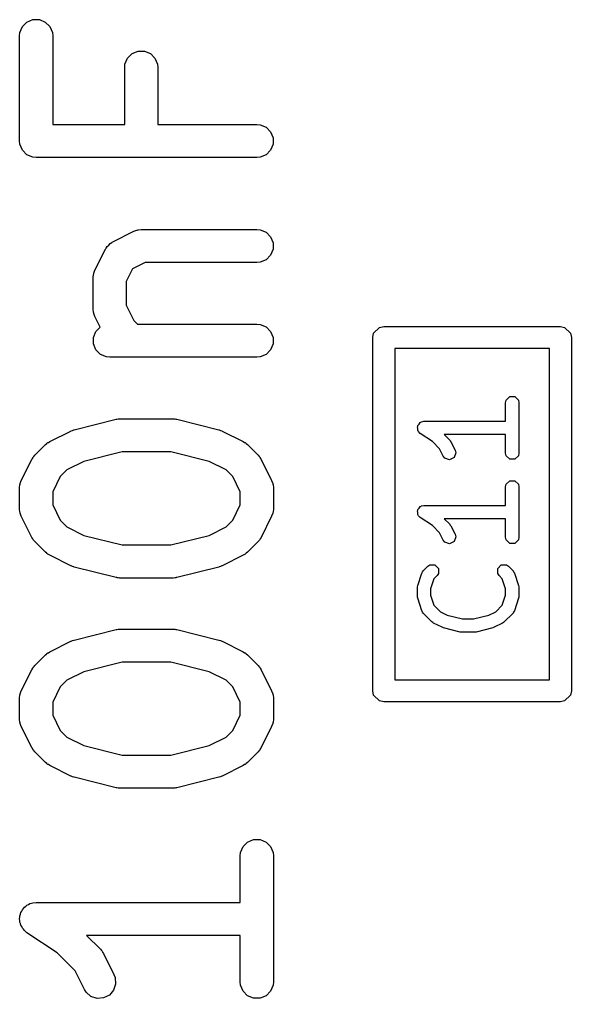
# Model space of a CAD drawing. Header units: millimetres. Extents: x 129 to 276, y -185 to -58.
# Drawn here: x 167.95 to 170.45, y -101.693 to -97.26 of the extents above; entities that cross this region are included whole.
import ezdxf

# ---------------------------------------------------------------- set-up
doc = ezdxf.new("R2010")
doc.units = ezdxf.units.MM
doc.layers.add('F.Fab', color=9, linetype='CONTINUOUS', true_color=0xafafaf)

msp = doc.modelspace()

# ---------------------------------------------------------------- linework, layer by layer
at = {"layer": 'F.Fab', "linetype": 'CONTINUOUS'}
for p, q in [((167.962459, -97.291665), (167.983151, -97.270973)), ((167.983151, -97.270973), (168.010187, -97.259774)), ((168.010187, -97.259774), (168.039451, -97.259774)), ((168.039451, -97.259774), (168.066487, -97.270973)), ((168.066487, -97.270973), (168.087179, -97.291665)), ((167.949819, -97.333333), (167.95126, -97.318701)), ((167.95126, -97.318701), (167.962459, -97.291665)), ((168.087179, -97.291665), (168.098378, -97.318701)), ((168.098378, -97.318701), (168.099819, -97.333333)), ((167.949819, -97.809523), (167.949819, -97.333333)), ((168.099819, -97.333333), (168.099819, -97.734523)), ((168.459341, -97.41383), (168.486377, -97.402631)), ((168.486377, -97.402631), (168.515641, -97.402631)), ((168.515641, -97.402631), (168.542677, -97.41383)), ((168.42745, -97.461558), (168.438649, -97.434522)), ((168.438649, -97.434522), (168.459341, -97.41383)), ((168.542677, -97.41383), (168.563369, -97.434522)), ((168.563369, -97.434522), (168.574568, -97.461558)), ((168.426009, -97.47619), (168.42745, -97.461558)), ((168.426009, -97.734523), (168.426009, -97.47619)), ((168.574568, -97.461558), (168.576009, -97.47619)), ((168.576009, -97.47619), (168.576009, -97.734523)), ((168.099819, -97.734523), (168.426009, -97.734523)), ((168.576009, -97.734523), (169.024819, -97.734523)), ((169.024819, -97.734523), (169.039451, -97.735964)), ((169.039451, -97.735964), (169.066487, -97.747163)), ((169.066487, -97.747163), (169.087179, -97.767855)), ((169.087179, -97.767855), (169.098378, -97.794891)), ((169.098378, -97.794891), (169.098378, -97.824155)), ((167.95126, -97.824155), (167.949819, -97.809523)), ((167.962459, -97.851191), (167.95126, -97.824155)), ((167.983151, -97.871883), (167.962459, -97.851191)), ((169.087179, -97.851191), (169.066487, -97.871883)), ((169.098378, -97.824155), (169.087179, -97.851191)), ((168.010187, -97.883082), (167.983151, -97.871883)), ((168.024819, -97.884523), (168.010187, -97.883082)), ((169.024819, -97.884523), (168.024819, -97.884523)), ((169.039451, -97.883082), (169.024819, -97.884523)), ((169.066487, -97.871883), (169.039451, -97.883082)), ((168.37223, -98.266251), (168.467468, -98.218632)), ((168.467468, -98.218632), (168.481199, -98.213377)), ((168.481199, -98.213377), (168.483888, -98.213185)), ((168.483888, -98.213185), (168.486377, -98.212155)), ((168.486377, -98.212155), (168.501009, -98.210714)), ((168.501009, -98.210714), (169.024819, -98.210714)), ((169.024819, -98.210714), (169.039451, -98.212155)), ((169.039451, -98.212155), (169.066487, -98.223354)), ((169.066487, -98.223354), (169.087179, -98.244046)), ((169.087179, -98.244046), (169.098378, -98.271082)), ((168.340614, -98.296191), (168.341859, -98.294754)), ((168.341859, -98.294754), (168.346521, -98.287349)), ((168.346521, -98.287349), (168.353625, -98.281187)), ((168.353625, -98.281187), (168.359787, -98.274083)), ((168.359787, -98.274083), (168.367192, -98.269421)), ((168.367192, -98.269421), (168.368629, -98.268176)), ((168.368629, -98.268176), (168.369782, -98.267791)), ((168.369782, -98.267791), (168.37223, -98.266251)), ((169.098378, -98.271082), (169.098378, -98.300346)), ((168.29107, -98.39503), (168.338689, -98.299792)), ((168.338689, -98.299792), (168.340229, -98.297344)), ((168.340229, -98.297344), (168.340614, -98.296191)), ((169.087179, -98.327382), (169.066487, -98.348074)), ((169.098378, -98.300346), (169.087179, -98.327382)), ((168.518714, -98.360714), (168.461672, -98.389234)), ((169.024819, -98.360714), (168.518714, -98.360714)), ((169.039451, -98.359273), (169.024819, -98.360714)), ((169.066487, -98.348074), (169.039451, -98.359273)), ((168.283152, -98.428571), (168.284593, -98.413939)), ((168.284593, -98.413939), (168.285624, -98.411449)), ((168.285624, -98.411449), (168.285815, -98.408762)), ((168.285815, -98.408762), (168.29107, -98.39503)), ((168.461672, -98.389234), (168.433152, -98.446276)), ((168.283152, -98.571428), (168.283152, -98.428571)), ((168.433152, -98.446276), (168.433152, -98.553723)), ((168.433152, -98.553723), (168.46741, -98.622239)), ((168.284593, -98.58606), (168.283152, -98.571428)), ((168.285624, -98.588549), (168.284593, -98.58606)), ((168.285815, -98.591237), (168.285624, -98.588549)), ((168.29107, -98.604969), (168.285815, -98.591237)), ((168.315193, -98.653215), (168.29107, -98.604969)), ((168.46741, -98.622239), (168.484456, -98.639285)), ((168.484456, -98.639285), (169.024819, -98.639285)), ((169.024819, -98.639285), (169.039451, -98.640726)), ((169.039451, -98.640726), (169.066487, -98.651925)), ((168.284593, -98.699653), (168.295792, -98.672617)), ((168.295792, -98.672617), (168.315193, -98.653215)), ((169.066487, -98.651925), (169.087179, -98.672617)), ((169.087179, -98.672617), (169.098378, -98.699653)), ((169.55, -98.7), (169.553806, -98.680866)), ((169.553806, -98.680866), (169.580866, -98.653806)), ((169.580866, -98.653806), (169.6, -98.65)), ((169.6, -98.65), (170.4, -98.65)), ((170.4, -98.65), (170.419134, -98.653806)), ((170.419134, -98.653806), (170.446194, -98.680866)), ((170.446194, -98.680866), (170.45, -98.7)), ((168.284593, -98.728917), (168.284593, -98.699653)), ((168.295792, -98.755953), (168.284593, -98.728917)), ((169.098378, -98.728917), (169.087179, -98.755953)), ((169.098378, -98.699653), (169.098378, -98.728917)), ((169.55, -100.3), (169.55, -98.7)), ((170.45, -98.7), (170.45, -100.3)), ((168.316484, -98.776645), (168.295792, -98.755953)), ((168.34352, -98.787844), (168.316484, -98.776645)), ((169.066487, -98.776645), (169.039451, -98.787844)), ((169.087179, -98.755953), (169.066487, -98.776645)), ((169.65, -98.75), (169.65, -100.25)), ((170.35, -98.75), (169.65, -98.75)), ((170.35, -100.25), (170.35, -98.75)), ((168.358152, -98.789285), (168.34352, -98.787844)), ((169.024819, -98.789285), (168.358152, -98.789285)), ((169.039451, -98.787844), (169.024819, -98.789285)), ((170.151927, -98.995238), (170.154211, -98.983757)), ((170.151927, -99.079523), (170.151927, -98.995238)), ((170.154211, -98.983757), (170.170446, -98.967522)), ((170.170446, -98.967522), (170.193408, -98.967522)), ((170.193408, -98.967522), (170.209643, -98.983757)), ((170.209643, -98.983757), (170.211927, -98.995238)), ((170.211927, -98.995238), (170.211927, -99.223809)), ((168.197105, -99.117715), (168.387581, -99.070096)), ((168.387581, -99.070096), (168.390117, -99.06972)), ((168.390117, -99.06972), (168.391139, -99.069298)), ((168.391139, -99.069298), (168.396651, -99.068755)), ((168.396651, -99.068755), (168.402125, -99.067946)), ((168.402125, -99.067946), (168.403217, -99.068108)), ((168.403217, -99.068108), (168.405771, -99.067857)), ((168.405771, -99.067857), (168.643866, -99.067857)), ((168.643866, -99.067857), (168.646419, -99.068108)), ((168.646419, -99.068108), (168.647512, -99.067946)), ((168.647512, -99.067946), (168.652985, -99.068755)), ((168.652985, -99.068755), (168.658498, -99.069298)), ((168.658498, -99.069298), (168.659519, -99.06972)), ((168.659519, -99.06972), (168.662056, -99.070096)), ((168.662056, -99.070096), (168.852532, -99.117715)), ((169.754211, -99.098042), (169.760389, -99.091863)), ((169.760389, -99.091863), (169.765235, -99.084596)), ((169.765235, -99.084596), (169.768262, -99.08399)), ((169.768262, -99.08399), (169.770446, -99.081807)), ((169.770446, -99.081807), (169.781927, -99.079523)), ((169.781927, -99.079523), (170.151927, -99.079523)), ((168.086516, -99.171013), (168.181754, -99.123394)), ((168.181754, -99.123394), (168.182823, -99.122984)), ((168.182823, -99.122984), (168.183259, -99.122662)), ((168.183259, -99.122662), (168.189395, -99.120469)), ((168.189395, -99.120469), (168.195485, -99.118139)), ((168.195485, -99.118139), (168.196025, -99.1181)), ((168.196025, -99.1181), (168.197105, -99.117715)), ((168.852532, -99.117715), (168.853611, -99.1181)), ((168.853611, -99.1181), (168.854151, -99.118139)), ((168.854151, -99.118139), (168.860232, -99.120466)), ((168.860232, -99.120466), (168.866378, -99.122662)), ((168.866378, -99.122662), (168.866813, -99.122984)), ((168.866813, -99.122984), (168.867883, -99.123394)), ((168.867883, -99.123394), (168.963121, -99.171013)), ((169.752497, -99.103701), (169.754211, -99.10113)), ((169.754211, -99.11227), (169.752497, -99.103701)), ((169.754211, -99.10113), (169.754211, -99.098042)), ((169.754211, -99.121004), (169.754211, -99.11227)), ((169.756394, -99.123187), (169.754211, -99.121004)), ((169.757, -99.126215), (169.756394, -99.123187)), ((169.765286, -99.134484), (169.757, -99.126215)), ((169.819959, -99.170934), (169.765286, -99.134484)), ((168.067024, -99.185062), (168.072773, -99.180343)), ((168.072773, -99.180343), (168.074073, -99.178845)), ((168.074073, -99.178845), (168.076332, -99.177423)), ((168.076332, -99.177423), (168.078389, -99.175735)), ((168.078389, -99.175735), (168.080216, -99.174977)), ((168.080216, -99.174977), (168.086516, -99.171013)), ((168.963121, -99.171013), (168.969417, -99.174976)), ((168.969417, -99.174976), (168.971247, -99.175734)), ((168.971247, -99.175734), (168.973305, -99.177423)), ((168.973305, -99.177423), (168.975564, -99.178845)), ((168.975564, -99.178845), (168.976863, -99.180343)), ((168.976863, -99.180343), (168.982612, -99.185061)), ((169.852509, -99.203484), (169.819959, -99.170934)), ((170.151927, -99.139523), (169.8734, -99.139523)), ((169.8734, -99.139523), (169.898378, -99.1645)), ((169.898378, -99.1645), (169.901048, -99.168497)), ((169.901048, -99.168497), (169.903998, -99.172297)), ((169.903998, -99.172297), (169.923046, -99.210393)), ((170.151927, -99.223809), (170.151927, -99.139523)), ((168.019405, -99.232681), (168.067024, -99.185062)), ((168.415005, -99.217857), (168.241471, -99.26124)), ((168.634632, -99.217857), (168.415005, -99.217857)), ((168.808166, -99.26124), (168.634632, -99.217857)), ((168.982612, -99.185061), (169.030232, -99.23268)), ((169.86938, -99.237226), (169.852509, -99.203484)), ((169.926138, -99.221683), (169.918877, -99.243464)), ((169.923046, -99.210393), (169.926138, -99.221683)), ((170.154211, -99.23529), (170.151927, -99.223809)), ((170.211927, -99.223809), (170.209643, -99.23529)), ((167.957737, -99.347411), (168.005356, -99.252173)), ((168.005356, -99.252173), (168.00932, -99.245873)), ((168.00932, -99.245873), (168.010078, -99.244046)), ((168.010078, -99.244046), (168.011766, -99.241989)), ((168.011766, -99.241989), (168.013188, -99.23973)), ((168.013188, -99.23973), (168.014686, -99.23843)), ((168.014686, -99.23843), (168.019405, -99.232681)), ((168.241471, -99.26124), (168.164484, -99.299734)), ((168.885153, -99.299734), (168.808166, -99.26124)), ((169.030232, -99.23268), (169.03495, -99.238429)), ((169.03495, -99.238429), (169.03645, -99.23973)), ((169.03645, -99.23973), (169.037872, -99.241989)), ((169.037872, -99.241989), (169.03956, -99.244046)), ((169.03956, -99.244046), (169.040317, -99.245873)), ((169.040317, -99.245873), (169.044282, -99.252173)), ((169.044282, -99.252173), (169.091901, -99.347411)), ((169.876558, -99.246473), (169.86938, -99.237226)), ((169.898339, -99.253734), (169.876558, -99.246473)), ((169.918877, -99.243464), (169.898339, -99.253734)), ((170.170446, -99.251525), (170.154211, -99.23529)), ((170.193408, -99.251525), (170.170446, -99.251525)), ((170.209643, -99.23529), (170.193408, -99.251525)), ((168.164484, -99.299734), (168.134077, -99.330141)), ((168.915561, -99.330141), (168.885153, -99.299734)), ((167.952482, -99.361143), (167.957737, -99.347411)), ((168.134077, -99.330141), (168.099819, -99.398657)), ((168.949819, -99.398657), (168.915561, -99.330141)), ((169.091901, -99.347411), (169.097156, -99.361142)), ((170.154211, -99.364709), (170.170446, -99.348474)), ((170.170446, -99.348474), (170.193408, -99.348474)), ((170.193408, -99.348474), (170.209643, -99.364709)), ((167.949819, -99.380952), (167.95126, -99.36632)), ((167.949819, -99.47619), (167.949819, -99.380952)), ((167.95126, -99.36632), (167.952291, -99.36383)), ((167.952291, -99.36383), (167.952482, -99.361143)), ((168.099819, -99.398657), (168.099819, -99.458485)), ((168.949819, -99.458485), (168.949819, -99.398657)), ((169.097156, -99.361142), (169.097347, -99.363831)), ((169.097347, -99.363831), (169.098378, -99.36632)), ((169.098378, -99.36632), (169.099819, -99.380952)), ((169.099819, -99.380952), (169.099819, -99.47619)), ((170.151927, -99.37619), (170.154211, -99.364709)), ((170.151927, -99.460475), (170.151927, -99.37619)), ((170.209643, -99.364709), (170.211927, -99.37619)), ((170.211927, -99.37619), (170.211927, -99.604761)), ((167.95126, -99.490822), (167.949819, -99.47619)), ((167.952291, -99.493311), (167.95126, -99.490822)), ((168.099819, -99.458485), (168.134077, -99.527001)), ((168.915561, -99.527), (168.949819, -99.458485)), ((169.098378, -99.490822), (169.097347, -99.49331)), ((169.099819, -99.47619), (169.098378, -99.490822)), ((169.752497, -99.484653), (169.754211, -99.482082)), ((169.754211, -99.493222), (169.752497, -99.484653)), ((169.754211, -99.478994), (169.760389, -99.472815)), ((169.754211, -99.482082), (169.754211, -99.478994)), ((169.760389, -99.472815), (169.765235, -99.465548)), ((169.765235, -99.465548), (169.768262, -99.464942)), ((169.768262, -99.464942), (169.770446, -99.462759)), ((169.770446, -99.462759), (169.781927, -99.460475)), ((169.781927, -99.460475), (170.151927, -99.460475)), ((167.952482, -99.495999), (167.952291, -99.493311)), ((167.957737, -99.509731), (167.952482, -99.495999)), ((168.005356, -99.604969), (167.957737, -99.509731)), ((168.134077, -99.527001), (168.164484, -99.557408)), ((168.885153, -99.557407), (168.915561, -99.527)), ((169.091901, -99.509731), (169.044282, -99.604969)), ((169.097156, -99.496), (169.091901, -99.509731)), ((169.097347, -99.49331), (169.097156, -99.496)), ((169.754211, -99.501956), (169.754211, -99.493222)), ((169.756394, -99.504139), (169.754211, -99.501956)), ((169.757, -99.507167), (169.756394, -99.504139)), ((169.765286, -99.515436), (169.757, -99.507167)), ((169.819959, -99.551886), (169.765286, -99.515436)), ((170.151927, -99.520475), (169.8734, -99.520475)), ((169.8734, -99.520475), (169.898378, -99.545452)), ((170.151927, -99.604761), (170.151927, -99.520475)), ((168.164484, -99.557408), (168.241471, -99.595901)), ((168.808166, -99.595901), (168.885153, -99.557407)), ((169.852509, -99.584436), (169.819959, -99.551886)), ((169.898378, -99.545452), (169.901048, -99.549449)), ((169.901048, -99.549449), (169.903998, -99.553249)), ((169.903998, -99.553249), (169.923046, -99.591345)), ((168.00932, -99.611268), (168.005356, -99.604969)), ((168.010078, -99.613096), (168.00932, -99.611268)), ((168.011766, -99.615152), (168.010078, -99.613096)), ((168.013188, -99.617412), (168.011766, -99.615152)), ((168.014686, -99.618711), (168.013188, -99.617412)), ((168.019405, -99.624461), (168.014686, -99.618711)), ((168.067024, -99.67208), (168.019405, -99.624461)), ((168.241471, -99.595901), (168.415005, -99.639285)), ((168.634632, -99.639285), (168.808166, -99.595901)), ((169.030232, -99.624462), (168.982612, -99.672081)), ((169.03495, -99.618712), (169.030232, -99.624462)), ((169.03645, -99.617412), (169.03495, -99.618712)), ((169.037872, -99.615152), (169.03645, -99.617412)), ((169.03956, -99.613096), (169.037872, -99.615152)), ((169.040317, -99.611268), (169.03956, -99.613096)), ((169.044282, -99.604969), (169.040317, -99.611268)), ((169.86938, -99.618178), (169.852509, -99.584436)), ((169.876558, -99.627425), (169.86938, -99.618178)), ((169.918877, -99.624416), (169.898339, -99.634686)), ((169.926138, -99.602635), (169.918877, -99.624416)), ((169.923046, -99.591345), (169.926138, -99.602635)), ((170.154211, -99.616242), (170.151927, -99.604761)), ((170.170446, -99.632477), (170.154211, -99.616242)), ((170.209643, -99.616242), (170.193408, -99.632477)), ((170.211927, -99.604761), (170.209643, -99.616242)), ((168.415005, -99.639285), (168.634632, -99.639285)), ((169.898339, -99.634686), (169.876558, -99.627425)), ((170.193408, -99.632477), (170.170446, -99.632477)), ((168.072773, -99.676798), (168.067024, -99.67208)), ((168.074073, -99.678297), (168.072773, -99.676798)), ((168.076332, -99.679718), (168.074073, -99.678297)), ((168.078389, -99.681407), (168.076332, -99.679718)), ((168.080216, -99.682164), (168.078389, -99.681407)), ((168.086516, -99.686129), (168.080216, -99.682164)), ((168.181754, -99.733748), (168.086516, -99.686129)), ((168.963121, -99.686129), (168.867883, -99.733748)), ((168.969417, -99.682165), (168.963121, -99.686129)), ((168.971247, -99.681408), (168.969417, -99.682165)), ((168.973305, -99.679718), (168.971247, -99.681408)), ((168.975564, -99.678297), (168.973305, -99.679718)), ((168.976863, -99.676798), (168.975564, -99.678297)), ((168.982612, -99.672081), (168.976863, -99.676798)), ((168.182823, -99.734157), (168.181754, -99.733748)), ((168.183259, -99.73448), (168.182823, -99.734157)), ((168.189395, -99.736672), (168.183259, -99.73448)), ((168.195485, -99.739003), (168.189395, -99.736672)), ((168.196025, -99.739041), (168.195485, -99.739003)), ((168.197105, -99.739427), (168.196025, -99.739041)), ((168.387581, -99.787046), (168.197105, -99.739427)), ((168.852532, -99.739427), (168.662056, -99.787046)), ((168.853611, -99.739041), (168.852532, -99.739427)), ((168.854151, -99.739003), (168.853611, -99.739041)), ((168.860232, -99.736675), (168.854151, -99.739003)), ((168.866378, -99.73448), (168.860232, -99.736675)), ((168.866813, -99.734157), (168.866378, -99.73448)), ((168.867883, -99.733748), (168.866813, -99.734157)), ((169.775934, -99.760705), (169.778312, -99.756534)), ((169.778312, -99.756534), (169.778925, -99.756227)), ((169.778925, -99.756227), (169.779761, -99.754977)), ((169.779761, -99.754977), (169.798808, -99.73593)), ((169.798808, -99.73593), (169.808541, -99.729426)), ((169.808541, -99.729426), (169.831501, -99.729425)), ((169.831501, -99.729425), (169.847738, -99.745662)), ((169.847738, -99.745662), (169.847739, -99.768621)), ((170.116116, -99.745662), (170.132352, -99.729426)), ((170.116116, -99.768622), (170.116116, -99.745662)), ((170.132352, -99.729426), (170.155312, -99.729426)), ((170.155312, -99.729426), (170.165045, -99.735929)), ((170.165045, -99.735929), (170.184093, -99.754977)), ((170.184093, -99.754977), (170.184927, -99.756226)), ((170.184927, -99.756226), (170.185543, -99.756534)), ((170.185543, -99.756534), (170.187923, -99.760709)), ((168.390117, -99.787421), (168.387581, -99.787046)), ((168.391139, -99.787844), (168.390117, -99.787421)), ((168.396651, -99.788386), (168.391139, -99.787844)), ((168.402125, -99.789196), (168.396651, -99.788386)), ((168.403217, -99.789033), (168.402125, -99.789196)), ((168.405771, -99.789285), (168.403217, -99.789033)), ((168.643866, -99.789285), (168.405771, -99.789285)), ((168.646419, -99.789033), (168.643866, -99.789285)), ((168.647512, -99.789196), (168.646419, -99.789033)), ((168.652985, -99.788386), (168.647512, -99.789196)), ((168.658498, -99.787844), (168.652985, -99.788386)), ((168.659519, -99.787421), (168.658498, -99.787844)), ((168.662056, -99.787046), (168.659519, -99.787421)), ((169.753467, -99.823845), (169.772515, -99.766703)), ((169.772515, -99.766703), (169.773258, -99.765399)), ((169.773258, -99.764711), (169.775934, -99.760705)), ((169.773258, -99.765399), (169.773258, -99.764711)), ((169.827195, -99.792396), (169.811927, -99.838199)), ((169.841236, -99.778355), (169.827195, -99.792396)), ((169.847739, -99.768621), (169.841236, -99.778355)), ((170.122619, -99.778355), (170.116116, -99.768622)), ((170.136657, -99.792393), (170.122619, -99.778355)), ((170.151927, -99.838201), (170.136657, -99.792393)), ((170.187923, -99.760709), (170.190597, -99.76471)), ((170.190597, -99.76471), (170.190597, -99.765398)), ((170.190597, -99.765398), (170.191341, -99.766703)), ((170.191341, -99.766703), (170.210388, -99.823845)), ((169.751927, -99.833332), (169.752866, -99.82861)), ((169.751927, -99.871428), (169.751927, -99.833332)), ((169.752866, -99.82861), (169.753467, -99.823845)), ((169.811927, -99.838199), (169.811927, -99.86656)), ((170.151927, -99.866558), (170.151927, -99.838201)), ((170.210388, -99.823845), (170.210989, -99.828617)), ((170.210989, -99.828617), (170.211927, -99.833332)), ((170.211927, -99.833332), (170.211927, -99.871428)), ((169.752866, -99.876149), (169.751927, -99.871428)), ((169.753467, -99.880915), (169.752866, -99.876149)), ((169.772515, -99.938058), (169.753467, -99.880915)), ((169.811927, -99.86656), (169.827195, -99.912365)), ((170.136657, -99.912366), (170.151927, -99.866558)), ((170.210388, -99.880914), (170.191341, -99.938058)), ((170.210988, -99.876143), (170.210388, -99.880914)), ((170.211927, -99.871428), (170.210988, -99.876143)), ((169.827195, -99.912365), (169.856841, -99.94201)), ((170.107014, -99.942009), (170.136657, -99.912366)), ((169.773259, -99.939363), (169.772515, -99.938058)), ((169.773259, -99.940051), (169.773259, -99.939363)), ((169.77593, -99.944049), (169.773259, -99.940051)), ((169.778312, -99.948227), (169.77593, -99.944049)), ((169.778927, -99.948534), (169.778312, -99.948227)), ((169.779762, -99.949784), (169.778927, -99.948534)), ((169.817856, -99.987879), (169.779762, -99.949784)), ((169.856841, -99.94201), (169.887636, -99.957407)), ((169.887636, -99.957407), (169.957048, -99.974761)), ((169.957048, -99.974761), (170.006807, -99.974761)), ((170.006807, -99.974761), (170.076217, -99.957408)), ((170.076217, -99.957408), (170.107014, -99.942009)), ((170.184093, -99.949785), (170.145997, -99.987879)), ((170.184928, -99.948534), (170.184093, -99.949785)), ((170.185543, -99.948227), (170.184928, -99.948534)), ((170.187925, -99.944048), (170.185543, -99.948227)), ((170.190596, -99.940051), (170.187925, -99.944048)), ((170.191341, -99.938058), (170.190596, -99.939364)), ((170.190596, -99.939364), (170.190596, -99.940051)), ((168.197105, -100.070096), (168.387581, -100.022477)), ((168.387581, -100.022477), (168.390117, -100.022101)), ((168.390117, -100.022101), (168.391139, -100.021679)), ((168.391139, -100.021679), (168.396651, -100.021136)), ((168.396651, -100.021136), (168.402125, -100.020327)), ((168.402125, -100.020327), (168.403217, -100.020489)), ((168.403217, -100.020489), (168.405771, -100.020238)), ((168.405771, -100.020238), (168.643866, -100.020238)), ((168.643866, -100.020238), (168.646419, -100.020489)), ((168.646419, -100.020489), (168.647512, -100.020327)), ((168.647512, -100.020327), (168.652985, -100.021136)), ((168.652985, -100.021136), (168.658498, -100.021679)), ((168.658498, -100.021679), (168.659519, -100.022101)), ((168.659519, -100.022101), (168.662056, -100.022477)), ((168.662056, -100.022477), (168.852532, -100.070096)), ((169.821853, -99.990549), (169.817856, -99.987879)), ((169.825654, -99.993499), (169.821853, -99.990549)), ((169.863749, -100.012546), (169.825654, -99.993499)), ((169.866918, -100.013413), (169.863749, -100.012546)), ((169.869889, -100.014817), (169.866918, -100.013413)), ((169.94608, -100.033865), (169.869889, -100.014817)), ((170.093965, -100.014817), (170.017775, -100.033865)), ((170.096935, -100.013413), (170.093965, -100.014817)), ((170.100105, -100.012546), (170.096935, -100.013413)), ((170.1382, -99.993499), (170.100105, -100.012546)), ((170.141997, -99.990551), (170.1382, -99.993499)), ((170.145997, -99.987879), (170.141997, -99.990551)), ((169.949749, -100.034043), (169.94608, -100.033865)), ((169.953356, -100.034761), (169.949749, -100.034043)), ((170.010499, -100.034761), (169.953356, -100.034761)), ((170.014105, -100.034043), (170.010499, -100.034761)), ((170.017775, -100.033865), (170.014105, -100.034043)), ((168.086516, -100.123394), (168.181754, -100.075775)), ((168.181754, -100.075775), (168.182823, -100.075365)), ((168.182823, -100.075365), (168.183259, -100.075043)), ((168.183259, -100.075043), (168.189395, -100.07285)), ((168.189395, -100.07285), (168.195485, -100.07052)), ((168.195485, -100.07052), (168.196025, -100.070481)), ((168.196025, -100.070481), (168.197105, -100.070096)), ((168.852532, -100.070096), (168.853611, -100.070481)), ((168.853611, -100.070481), (168.854151, -100.07052)), ((168.854151, -100.07052), (168.860232, -100.072847)), ((168.860232, -100.072847), (168.866378, -100.075043)), ((168.866378, -100.075043), (168.866813, -100.075365)), ((168.866813, -100.075365), (168.867883, -100.075775)), ((168.867883, -100.075775), (168.963121, -100.123394)), ((168.019405, -100.185062), (168.067024, -100.137443)), ((168.067024, -100.137443), (168.072773, -100.132724)), ((168.072773, -100.132724), (168.074073, -100.131226)), ((168.074073, -100.131226), (168.076332, -100.129804)), ((168.076332, -100.129804), (168.078389, -100.128116)), ((168.078389, -100.128116), (168.080216, -100.127358)), ((168.080216, -100.127358), (168.086516, -100.123394)), ((168.963121, -100.123394), (168.969417, -100.127357)), ((168.969417, -100.127357), (168.971247, -100.128115)), ((168.971247, -100.128115), (168.973305, -100.129804)), ((168.973305, -100.129804), (168.975564, -100.131226)), ((168.975564, -100.131226), (168.976863, -100.132724)), ((168.976863, -100.132724), (168.982612, -100.137442)), ((168.982612, -100.137442), (169.030232, -100.185061)), ((168.005356, -100.204554), (168.00932, -100.198254)), ((168.00932, -100.198254), (168.010078, -100.196427)), ((168.010078, -100.196427), (168.011766, -100.19437)), ((168.011766, -100.19437), (168.013188, -100.192111)), ((168.013188, -100.192111), (168.014686, -100.190811)), ((168.014686, -100.190811), (168.019405, -100.185062)), ((168.415005, -100.170238), (168.241471, -100.213621)), ((168.634632, -100.170238), (168.415005, -100.170238)), ((168.808166, -100.213621), (168.634632, -100.170238)), ((169.030232, -100.185061), (169.03495, -100.19081)), ((169.03495, -100.19081), (169.03645, -100.192111)), ((169.03645, -100.192111), (169.037872, -100.19437)), ((169.037872, -100.19437), (169.03956, -100.196427)), ((169.03956, -100.196427), (169.040317, -100.198254)), ((169.040317, -100.198254), (169.044282, -100.204554)), ((167.957737, -100.299792), (168.005356, -100.204554)), ((168.241471, -100.213621), (168.164484, -100.252115)), ((168.885153, -100.252115), (168.808166, -100.213621)), ((169.044282, -100.204554), (169.091901, -100.299792)), ((168.134077, -100.282522), (168.099819, -100.351038)), ((168.164484, -100.252115), (168.134077, -100.282522)), ((168.915561, -100.282522), (168.885153, -100.252115)), ((168.949819, -100.351038), (168.915561, -100.282522)), ((169.65, -100.25), (170.35, -100.25)), ((167.949819, -100.333333), (167.95126, -100.318701)), ((167.949819, -100.428571), (167.949819, -100.333333)), ((167.95126, -100.318701), (167.952291, -100.316211)), ((167.952291, -100.316211), (167.952482, -100.313524)), ((167.952482, -100.313524), (167.957737, -100.299792)), ((169.091901, -100.299792), (169.097156, -100.313523)), ((169.097156, -100.313523), (169.097347, -100.316212)), ((169.097347, -100.316212), (169.098378, -100.318701)), ((169.098378, -100.318701), (169.099819, -100.333333)), ((169.099819, -100.333333), (169.099819, -100.428571)), ((169.553806, -100.319134), (169.55, -100.3)), ((169.580866, -100.346194), (169.553806, -100.319134)), ((170.446194, -100.319134), (170.419134, -100.346194)), ((170.45, -100.3), (170.446194, -100.319134)), ((168.099819, -100.351038), (168.099819, -100.410866)), ((168.949819, -100.410866), (168.949819, -100.351038)), ((169.6, -100.35), (169.580866, -100.346194)), ((170.4, -100.35), (169.6, -100.35)), ((170.419134, -100.346194), (170.4, -100.35)), ((168.099819, -100.410866), (168.134077, -100.479382)), ((168.915561, -100.479381), (168.949819, -100.410866)), ((167.95126, -100.443203), (167.949819, -100.428571)), ((167.952291, -100.445692), (167.95126, -100.443203)), ((167.952482, -100.44838), (167.952291, -100.445692)), ((167.957737, -100.462112), (167.952482, -100.44838)), ((168.005356, -100.55735), (167.957737, -100.462112)), ((169.091901, -100.462112), (169.044282, -100.55735)), ((169.097156, -100.448381), (169.091901, -100.462112)), ((169.097347, -100.445691), (169.097156, -100.448381)), ((169.098378, -100.443203), (169.097347, -100.445691)), ((169.099819, -100.428571), (169.098378, -100.443203)), ((168.134077, -100.479382), (168.164484, -100.509789)), ((168.164484, -100.509789), (168.241471, -100.548282)), ((168.808166, -100.548282), (168.885153, -100.509788)), ((168.885153, -100.509788), (168.915561, -100.479381)), ((168.241471, -100.548282), (168.415005, -100.591666)), ((168.634632, -100.591666), (168.808166, -100.548282)), ((168.00932, -100.563649), (168.005356, -100.55735)), ((168.010078, -100.565477), (168.00932, -100.563649)), ((168.011766, -100.567533), (168.010078, -100.565477)), ((168.013188, -100.569793), (168.011766, -100.567533)), ((168.014686, -100.571092), (168.013188, -100.569793)), ((168.019405, -100.576842), (168.014686, -100.571092)), ((168.067024, -100.624461), (168.019405, -100.576842)), ((168.415005, -100.591666), (168.634632, -100.591666)), ((169.030232, -100.576843), (168.982612, -100.624462)), ((169.03495, -100.571093), (169.030232, -100.576843)), ((169.03645, -100.569793), (169.03495, -100.571093)), ((169.037872, -100.567533), (169.03645, -100.569793)), ((169.03956, -100.565477), (169.037872, -100.567533)), ((169.040317, -100.563649), (169.03956, -100.565477)), ((169.044282, -100.55735), (169.040317, -100.563649)), ((168.072773, -100.629179), (168.067024, -100.624461)), ((168.074073, -100.630678), (168.072773, -100.629179)), ((168.076332, -100.632099), (168.074073, -100.630678)), ((168.078389, -100.633788), (168.076332, -100.632099)), ((168.080216, -100.634545), (168.078389, -100.633788)), ((168.086516, -100.63851), (168.080216, -100.634545)), ((168.181754, -100.686129), (168.086516, -100.63851)), ((168.963121, -100.63851), (168.867883, -100.686129)), ((168.969417, -100.634546), (168.963121, -100.63851)), ((168.971247, -100.633789), (168.969417, -100.634546)), ((168.973305, -100.632099), (168.971247, -100.633789)), ((168.975564, -100.630678), (168.973305, -100.632099)), ((168.976863, -100.629179), (168.975564, -100.630678)), ((168.982612, -100.624462), (168.976863, -100.629179)), ((168.182823, -100.686538), (168.181754, -100.686129)), ((168.183259, -100.686861), (168.182823, -100.686538)), ((168.189395, -100.689053), (168.183259, -100.686861)), ((168.866378, -100.686861), (168.860232, -100.689056)), ((168.866813, -100.686538), (168.866378, -100.686861)), ((168.867883, -100.686129), (168.866813, -100.686538)), ((168.195485, -100.691384), (168.189395, -100.689053)), ((168.196025, -100.691422), (168.195485, -100.691384)), ((168.197105, -100.691808), (168.196025, -100.691422)), ((168.387581, -100.739427), (168.197105, -100.691808)), ((168.852532, -100.691808), (168.662056, -100.739427)), ((168.853611, -100.691422), (168.852532, -100.691808)), ((168.854151, -100.691384), (168.853611, -100.691422)), ((168.860232, -100.689056), (168.854151, -100.691384)), ((168.390117, -100.739802), (168.387581, -100.739427)), ((168.391139, -100.740225), (168.390117, -100.739802)), ((168.396651, -100.740767), (168.391139, -100.740225)), ((168.402125, -100.741577), (168.396651, -100.740767)), ((168.403217, -100.741414), (168.402125, -100.741577)), ((168.405771, -100.741666), (168.403217, -100.741414)), ((168.643866, -100.741666), (168.405771, -100.741666)), ((168.646419, -100.741414), (168.643866, -100.741666)), ((168.647512, -100.741577), (168.646419, -100.741414)), ((168.652985, -100.740767), (168.647512, -100.741577)), ((168.658498, -100.740225), (168.652985, -100.740767)), ((168.659519, -100.739802), (168.658498, -100.740225)), ((168.662056, -100.739427), (168.659519, -100.739802)), ((168.962459, -101.005951), (168.983151, -100.985259)), ((168.983151, -100.985259), (169.010187, -100.97406)), ((169.010187, -100.97406), (169.039451, -100.97406)), ((169.039451, -100.97406), (169.066487, -100.985259)), ((169.066487, -100.985259), (169.087179, -101.005951)), ((168.949819, -101.047619), (168.95126, -101.032987)), ((168.95126, -101.032987), (168.962459, -101.005951)), ((169.087179, -101.005951), (169.098378, -101.032987)), ((169.098378, -101.032987), (169.099819, -101.047619)), ((168.949819, -101.258333), (168.949819, -101.047619)), ((169.099819, -101.047619), (169.099819, -101.619047)), ((167.98994, -101.26816), (167.996046, -101.264072)), ((167.996046, -101.264072), (168.003326, -101.262615)), ((168.003326, -101.262615), (168.010187, -101.259774)), ((168.010187, -101.259774), (168.024663, -101.258348)), ((168.024663, -101.258348), (168.02474, -101.258333)), ((168.02474, -101.258333), (168.024766, -101.258338)), ((168.024766, -101.258338), (168.024819, -101.258333)), ((168.024819, -101.258333), (168.949819, -101.258333)), ((167.954072, -101.311912), (167.955498, -101.304704)), ((167.955498, -101.304704), (167.959617, -101.298525)), ((167.959617, -101.298525), (167.962459, -101.291665)), ((167.962459, -101.291665), (167.967654, -101.286469)), ((167.967654, -101.286469), (167.971731, -101.280355)), ((167.971731, -101.280355), (167.9779, -101.276223)), ((167.9779, -101.276223), (167.983151, -101.270973)), ((167.983151, -101.270973), (167.98994, -101.26816)), ((167.949819, -101.333412), (167.95126, -101.326127)), ((167.95126, -101.340616), (167.949819, -101.333412)), ((167.95126, -101.318701), (167.954072, -101.311912)), ((167.95126, -101.326127), (167.95126, -101.318701)), ((167.95126, -101.347965), (167.95126, -101.340616)), ((167.954101, -101.354825), (167.95126, -101.347965)), ((167.955558, -101.362106), (167.954101, -101.354825)), ((167.959646, -101.368211), (167.955558, -101.362106)), ((167.962459, -101.375001), (167.959646, -101.368211)), ((167.967709, -101.380251), (167.962459, -101.375001)), ((167.971841, -101.386421), (167.967709, -101.380251)), ((167.983099, -101.395641), (167.971841, -101.386421)), ((167.983151, -101.395693), (167.983099, -101.395641)), ((167.983173, -101.395702), (167.983151, -101.395693)), ((167.983216, -101.395737), (167.983173, -101.395702)), ((168.119894, -101.486855), (167.983216, -101.395737)), ((168.949819, -101.408333), (168.253504, -101.408333)), ((168.253504, -101.408333), (168.315947, -101.470776)), ((168.949819, -101.619047), (168.949819, -101.408333)), ((168.201275, -101.568236), (168.119894, -101.486855)), ((168.315947, -101.470776), (168.320667, -101.476526)), ((168.320667, -101.476526), (168.322164, -101.477825)), ((168.322164, -101.477825), (168.323583, -101.480079)), ((168.323583, -101.480079), (168.325275, -101.482141)), ((168.325275, -101.482141), (168.326033, -101.483973)), ((168.326033, -101.483973), (168.329996, -101.490268)), ((168.329996, -101.490268), (168.377615, -101.585506)), ((168.243451, -101.652588), (168.201275, -101.568236)), ((168.377615, -101.585506), (168.38287, -101.599237)), ((168.38287, -101.599237), (168.384944, -101.628427)), ((168.95126, -101.633679), (168.949819, -101.619047)), ((169.099819, -101.619047), (169.098378, -101.633679)), ((168.251283, -101.665031), (168.243451, -101.652588)), ((168.37569, -101.656189), (168.356517, -101.678296)), ((168.384944, -101.628427), (168.37569, -101.656189)), ((168.962459, -101.660715), (168.95126, -101.633679)), ((168.983151, -101.681407), (168.962459, -101.660715)), ((169.087179, -101.660715), (169.066487, -101.681407)), ((169.098378, -101.633679), (169.087179, -101.660715)), ((168.273391, -101.684204), (168.251283, -101.665031)), ((168.301152, -101.693458), (168.273391, -101.684204)), ((168.330342, -101.691384), (168.301152, -101.693458)), ((168.356517, -101.678296), (168.330342, -101.691384)), ((169.010187, -101.692606), (168.983151, -101.681407)), ((169.039451, -101.692606), (169.010187, -101.692606)), ((169.066487, -101.681407), (169.039451, -101.692606))]:
    msp.add_line(p, q, dxfattribs=at)

doc.saveas('drawing.dxf')
